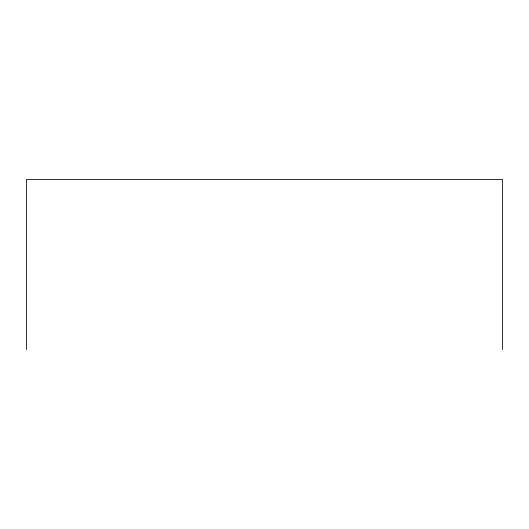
<?xml version="1.0" encoding="UTF-8"?>
<svg xmlns="http://www.w3.org/2000/svg" width="529" height="529" viewBox="0 0 529 529"><rect width="100%" height="100%" fill="white"/><g stroke="black" fill="none" stroke-linecap="round" stroke-linejoin="round"><path stroke-width="0.79" d="M502.55 349.51L502.55 179.49L26.45 179.49L26.45 349.51"/></g></svg>
